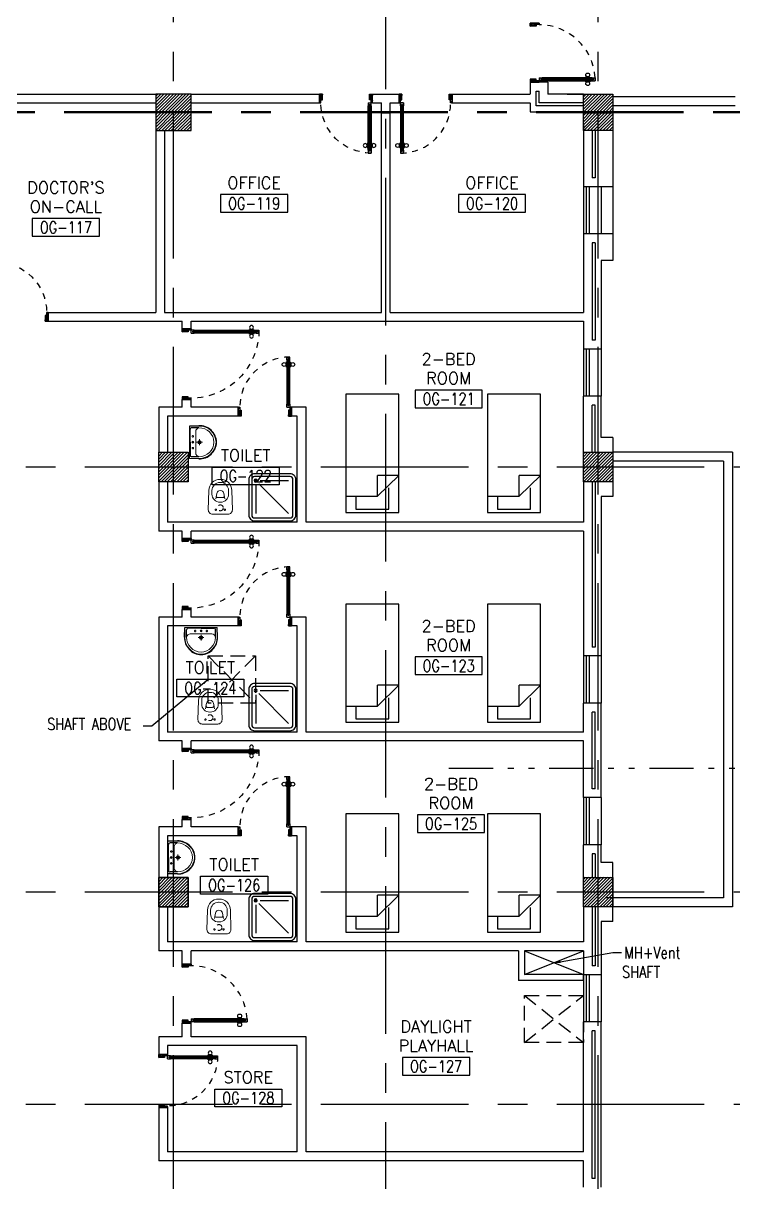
# Model space of a CAD drawing. Extents: x 276011.4 to 276105.3, y 57291.9 to 57371.4.
# Drawn here: x 276085.07 to 276097.12, y 57308.24 to 57327.88 of the extents above; entities that cross this region are included whole.
import ezdxf
from ezdxf.enums import TextEntityAlignment as Align

# ---------------------------------------------------------------- set-up
doc = ezdxf.new("R2010")
doc.units = 0
doc.header["$MEASUREMENT"] = 0
doc.header["$PDMODE"] = 34
for name, pattern in [('2DASHES', [1.7, 0.75, -0.25, 0.1, -0.25, 0.1, -0.25]), ('CENTERX2', [4, 2.5, -0.5, 0.5, -0.5]), ('DASHED', [0.75, 0.5, -0.25]), ('HIDDEN', [0.375, 0.25, -0.125]), ('HIDDEN2', [0.1875, 0.125, -0.0625])]:
    doc.linetypes.add(name, pattern=pattern)
doc.layers.get('0').update_dxf_attribs({"linetype": 'CONTINUOUS'})
doc.layers.get('DEFPOINTS').update_dxf_attribs({"linetype": 'CONTINUOUS'})
for name, color, linetype in [('AX-DIM', 4, 'CONTINUOUS'), ('AXES', 11, 'CENTERX2'), ('COL', 5, 'CONTINUOUS'), ('DOOR', 7, 'CONTINUOUS'), ('FIX', 3, 'CONTINUOUS'), ('FUR', 4, 'CONTINUOUS'), ('HAT', 8, 'CONTINUOUS'), ('IND-ES-L', 6, '2DASHES'), ('INSUL', 4, 'CONTINUOUS'), ('PROJ-L', 4, 'CONTINUOUS'), ('RM-BOX', 4, 'CONTINUOUS'), ('RM-NAME', 2, 'CONTINUOUS'), ('RM-NO', 2, 'CONTINUOUS'), ('ROOF', 7, 'CONTINUOUS'), ('SHAFT', 3, 'CONTINUOUS'), ('TEXT', 6, 'CONTINUOUS'), ('WALL', 2, 'CONTINUOUS'), ('WIN', 3, 'CONTINUOUS')]:
    doc.layers.add(name, color=color, linetype=linetype)
doc.styles.add('ROMANS', font='ROMANS.shx', dxfattribs={"width": 0.6})
doc.dimstyles.new('STANDARD in', dxfattribs={"dimtxt": 0.24, "dimasz": 0.1, "dimexe": 0.07, "dimexo": 0.05, "dimgap": 0.05, "dimtad": 1, "dimdec": 0, "dimlfac": 1000, "dimzin": 0, "dimdsep": 46, "dimtxsty": 'ROMANS', "dimblk": 'ARCHTICK', "dimcen": 0.05, "dimdle": 0.05, "dimclrd": 4, "dimclre": 4, "dimclrt": 2, "dimadec": 0, "dimazin": 0, "dimtfac": 1, "dimtdec": 0, "dimtmove": 2, "dimatfit": 3, "dimfxl": 0, "dimtolj": 1, "dimtzin": 0, "dimarcsym": 0})

# ---------------------------------------------------------------- blocks, each defined once
blk = doc.blocks.new('_ARCHTICK')
at = {"color": 0, "linetype": 'ByBlock', "const_width": 0.15}
blk.add_lwpolyline([(-0.5, -0.5), (0.5, 0.5)], dxfattribs=at)
blk = doc.blocks.new('*D656')
at = {"layer": 'AX-DIM', "color": 4, "lineweight": -2, "ltscale": 0.3}
for p, q in [((276095.115, 57357.833), (276103.985, 57357.833)), ((276103.915, 57357.883), (276103.915, 57298.463)), ((276095.115, 57298.513), (276103.985, 57298.513))]:
    blk.add_line(p, q, dxfattribs=at)
at = {"layer": 'DEFPOINTS', "color": 0, "ltscale": 0.3}
for p in [(276095.065, 57357.833), (276095.065, 57298.513), (276103.915, 57298.513)]:
    blk.add_point(p, dxfattribs=at)
at = {"layer": 'AX-DIM', "color": 4, "lineweight": -2, "ltscale": 0.3, "xscale": 0.1, "yscale": 0.1, "zscale": 0.1}
for p, rotation in [((276103.915, 57357.833), 90), ((276103.915, 57298.513), 270)]:
    blk.add_blockref('_ARCHTICK', p, dxfattribs=dict(at, rotation=rotation))
at = {"layer": 'AX-DIM', "color": 2, "ltscale": 0.3, "insert": (276103.745, 57328.173), "char_height": 0.24, "attachment_point": 5, "rotation": 90, "style": 'ROMANS'}
blk.add_mtext('\\A1;59320', dxfattribs=at)
blk = doc.blocks.new('*X635')
at = {"color": 0}
for p, q in [((245928, 132650), (246428, 133150)), ((245929, 132703), (246375, 133150)), ((245929, 132756), (246322, 133150)), ((245929, 132809), (246269, 133150)), ((245929, 132862), (246216, 133150)), ((245929, 132915), (246163, 133150)), ((245929, 132968), (246110, 133150)), ((245929, 133021), (246057, 133150)), ((245929, 133074), (246004, 133150)), ((245929, 133127), (245951, 133150)), ((245981, 132650), (246429, 133097)), ((246034, 132650), (246429, 133044)), ((246087, 132650), (246429, 132991)), ((246140, 132650), (246429, 132938)), ((246193, 132650), (246429, 132885)), ((246246, 132650), (246429, 132832)), ((246299, 132650), (246429, 132779)), ((246353, 132650), (246429, 132726)), ((246406, 132650), (246429, 132673))]:
    blk.add_line(p, q, dxfattribs=at)
blk = doc.blocks.new('COL50')
at = {"layer": 'COL'}
blk.add_lwpolyline([(-250, 250), (-250, -250), (250, -250), (250, 250)], close=True, dxfattribs=at)
blk = doc.blocks.new('*X634')
at = {"color": 0}
for p, q in [((253129, 132691), (253588, 133150)), ((253129, 132744), (253535, 133150)), ((253129, 132797), (253482, 133150)), ((253129, 132850), (253429, 133150)), ((253129, 132903), (253376, 133150)), ((253129, 132956), (253323, 133150)), ((253129, 133009), (253269, 133150)), ((253129, 133062), (253216, 133150)), ((253129, 133115), (253163, 133150)), ((253141, 132650), (253629, 133138)), ((253194, 132650), (253629, 133085)), ((253247, 132650), (253629, 133031)), ((253300, 132650), (253629, 132978)), ((253353, 132650), (253629, 132925)), ((253406, 132650), (253629, 132872)), ((253459, 132650), (253629, 132819)), ((253512, 132650), (253629, 132766)), ((253565, 132650), (253629, 132713)), ((253618, 132650), (253629, 132660))]:
    blk.add_line(p, q, dxfattribs=at)
blk = doc.blocks.new('*X632')
at = {"color": 0}
for p, q in [((245929, 139863), (246416, 140350)), ((245929, 139916), (246363, 140350)), ((245929, 139969), (246310, 140350)), ((245929, 140022), (246257, 140350)), ((245929, 140075), (246204, 140350)), ((245929, 140128), (246151, 140350)), ((245929, 140181), (246098, 140350)), ((245929, 140234), (246045, 140350)), ((245929, 140287), (245991, 140350)), ((245929, 140340), (245938, 140350)), ((245969, 139850), (246429, 140310)), ((246022, 139850), (246429, 140256)), ((246075, 139850), (246429, 140203)), ((246128, 139850), (246429, 140150)), ((246181, 139850), (246429, 140097)), ((246234, 139850), (246429, 140044)), ((246287, 139850), (246429, 139991)), ((246340, 139850), (246429, 139938)), ((246393, 139850), (246429, 139885))]:
    blk.add_line(p, q, dxfattribs=at)
blk = doc.blocks.new('RM1')
at = {"layer": 'RM-BOX'}
blk.add_lwpolyline([(570, -200), (-570, -200), (-570, -500), (570, -500)], close=True, dxfattribs=at)
at = {"layer": 'RM-NAME', "style": 'ROMANS'}
for tag, p in [('ROOMNAME1', (0, 324)), ('ROOMNAME2', (0, 0))]:
    blk.add_attdef(tag, text='', height=200, dxfattribs=at).set_placement(p, align=Align.MIDDLE)
at = {"layer": 'RM-NO', "style": 'ROMANS', "width": 0.8}
blk.add_attdef('ROOMNO', text='', height=200, dxfattribs=at).set_placement((0, -350), align=Align.MIDDLE)
blk = doc.blocks.new('*X633')
at = {"color": 0}
for p, q in [((253128, 139850), (253628, 140350)), ((253129, 139903), (253575, 140350)), ((253129, 139956), (253522, 140350)), ((253129, 140009), (253469, 140350)), ((253129, 140062), (253416, 140350)), ((253129, 140115), (253363, 140350)), ((253129, 140168), (253310, 140350)), ((253129, 140221), (253257, 140350)), ((253129, 140274), (253204, 140350)), ((253129, 140327), (253151, 140350)), ((253181, 139850), (253629, 140297)), ((253234, 139850), (253629, 140244)), ((253287, 139850), (253629, 140191)), ((253340, 139850), (253629, 140138)), ((253393, 139850), (253629, 140085)), ((253446, 139850), (253629, 140032)), ((253499, 139850), (253629, 139979)), ((253553, 139850), (253629, 139926)), ((253606, 139850), (253629, 139873))]:
    blk.add_line(p, q, dxfattribs=at)
blk = doc.blocks.new('DOOR90')
at = {"layer": 'DOOR', "color": 0, "linetype": 'ByBlock'}
for p, q in [((-150, 0), (-150, -25)), ((-150, 0), (0, 0)), ((0, -50), (0, 0)), ((-1000, -25), (-1000, -75)), ((-1000, -75), (-1000, -25)), ((-950, -25), (-1000, -25)), ((-950, -75), (-1000, -75)), ((-970, -42), (-970, -58)), ((-950, -42), (-970, -42)), ((-950, -58), (-970, -58)), ((-950, -25), (-950, -42)), ((-950, -58), (-950, -75)), ((-918, -25), (-918, -18)), ((-828, -18), (-918, -18)), ((-918, -75), (-918, -82)), ((-828, -82), (-918, -82)), ((-905, -18), (-905, -9)), ((-905, -9), (-840, -9)), ((-905, -18), (-840, -18)), ((-905, -82), (-905, -91)), ((-905, -82), (-840, -82)), ((-905, -91), (-840, -91)), ((-840, -18), (-840, -9)), ((-840, -82), (-840, -91)), ((-828, -25), (-828, -18)), ((-828, -75), (-828, -82)), ((-200, -42), (-200, -25)), ((-200, -25), (-150, -25)), ((-180, -42), (-200, -42)), ((-200, -75), (-200, -58)), ((-200, -58), (-180, -58)), ((-150, -75), (-200, -75)), ((-180, -58), (-180, -42)), ((-150, -75), (-150, -25)), ((-150, -25), (-100, -25)), ((-100, -25), (-100, -50)), ((-100, -50), (0, -50)), ((-150, -900), (-150, -875)), ((-150, -875), (-100, -875)), ((0, -900), (-150, -900)), ((-150, -900), (0, -900)), ((-100, -850), (0, -850)), ((-100, -875), (-100, -850)), ((0, -850), (0, -900))]:
    blk.add_line(p, q, dxfattribs=at)
at = {"layer": 'DOOR', "color": 9, "linetype": 'ByBlock'}
for p, q in [((0, -50), (-114, 0)), ((0, -50), (-40, 0)), ((0, -50), (-100, -37)), ((0, -850), (-114, -900)), ((0, -850), (-100, -863)), ((0, -850), (-40, -900))]:
    blk.add_line(p, q, dxfattribs=at)
at = {"layer": 'DOOR', "linetype": 'ByBlock'}
for p, q in [((-200, -25), (-950, -25)), ((-200, -42), (-950, -42)), ((-200, -58), (-950, -58)), ((-950, -75), (-200, -75))]:
    blk.add_line(p, q, dxfattribs=at)
at = {"layer": 'DOOR', "color": 0, "linetype": 'ByBlock'}
for centre in [(-873, 24), (-873, -124)]:
    blk.add_circle(centre, 32.4, dxfattribs=at)
at = {"layer": 'DOOR', "color": 9, "linetype": 'ByBlock'}
for centre, radius, start, end in [((0, -50), 154, 161.1053, 166.2858), ((0, -50), 134, 158.1598, 169.28), ((0, -50), 94.4, 148.0182, 180), ((0, -50), 74.4, 137.7764, 180), ((0, -50), 114, 154.0838, 167.3774), ((0, -50), 54.4, 113.2074, 180), ((0, -50), 34.4, 90, 180), ((0, -50), 14.4, 90, 180), ((0, -850), 154, 193.7142, 198.8947), ((0, -850), 134, 190.72, 201.8402), ((0, -850), 94.4, 180, 211.9818), ((0, -850), 74.4, 180, 222.2236), ((0, -850), 54.4, 180, 246.7926), ((0, -850), 34.4, 180, 270), ((0, -850), 14.4, 180, 270)]:
    blk.add_arc(centre, radius, start, end, dxfattribs=at)
at = {"layer": 'DOOR', "linetype": 'HIDDEN', "ltscale": 0.5}
blk.add_arc((-150, -25), 850, 180, 270, dxfattribs=at)
blk = doc.blocks.new('DOOR100')
at = {"layer": 'DOOR', "color": 0, "linetype": 'ByBlock'}
for p, q in [((-82, 1205), (-91, 1205)), ((-91, 1205), (-91, 1140)), ((-75, 1218), (-82, 1218)), ((-82, 1128), (-82, 1218)), ((-82, 1205), (-82, 1140)), ((-25, 1300), (-75, 1300)), ((-75, 1300), (-25, 1300)), ((-75, 1250), (-75, 1300)), ((-58, 1250), (-75, 1250)), ((-42, 1270), (-58, 1270)), ((-58, 1250), (-58, 1270)), ((-42, 1250), (-42, 1270)), ((-25, 1250), (-42, 1250)), ((-25, 1250), (-25, 1300)), ((-25, 1218), (-18, 1218)), ((-18, 1128), (-18, 1218)), ((-18, 1205), (-9, 1205)), ((-18, 1205), (-18, 1140)), ((-9, 1205), (-9, 1140)), ((-82, 1140), (-91, 1140)), ((-75, 1128), (-82, 1128)), ((-25, 1128), (-18, 1128)), ((-18, 1140), (-9, 1140)), ((-75, 200), (-58, 200)), ((-75, 150), (-75, 200)), ((-58, 200), (-58, 180)), ((-42, 200), (-25, 200)), ((-42, 180), (-42, 200)), ((-25, 200), (-25, 150)), ((-1200, 0), (-1200, 150)), ((-1200, 150), (-1175, 150)), ((-1200, 150), (-1200, 0)), ((-1150, 0), (-1200, 0)), ((-1175, 150), (-1175, 100)), ((-1175, 100), (-1150, 100)), ((-1150, 100), (-1150, 0)), ((-75, 150), (-25, 150)), ((-58, 180), (-42, 180)), ((-50, 100), (-50, 0)), ((-25, 100), (-50, 100)), ((-50, 0), (0, 0)), ((0, 150), (-25, 150)), ((-25, 150), (-25, 100)), ((0, 150), (0, 0))]:
    blk.add_line(p, q, dxfattribs=at)
at = {"layer": 'DOOR', "linetype": 'ByBlock'}
for p, q in [((-75, 1250), (-75, 200)), ((-58, 200), (-58, 1250)), ((-42, 200), (-42, 1250)), ((-25, 200), (-25, 1250)), ((0, 0), (0, 150))]:
    blk.add_line(p, q, dxfattribs=at)
at = {"layer": 'DOOR', "color": 9, "linetype": 'ByBlock'}
for p, q in [((-1150, 0), (-1200, 114)), ((-1150, 0), (-1200, 40)), ((-1150, 0), (-1163, 100)), ((-50, 0), (0, 114)), ((-50, 0), (-37, 100)), ((-50, 0), (0, 40))]:
    blk.add_line(p, q, dxfattribs=at)
at = {"layer": 'DOOR', "color": 0, "linetype": 'ByBlock'}
for centre in [(-124, 1173), (24, 1173)]:
    blk.add_circle(centre, 32.4, dxfattribs=at)
at = {"layer": 'DOOR', "linetype": 'HIDDEN', "ltscale": 0.5}
blk.add_arc((-25, 150), 1150, 90, 180.0001, dxfattribs=at)
at = {"layer": 'DOOR', "color": 9, "linetype": 'ByBlock'}
for centre, radius, start, end in [((-1150, 0), 154, 103.7142, 108.8947), ((-1150, 0), 134, 100.72, 111.8402), ((-1150, 0), 94.4, 90, 121.9818), ((-1150, 0), 74.4, 90, 132.2236), ((-1150, 0), 54.4, 90, 156.7926), ((-1150, 0), 34.4, 90, 180), ((-1150, 0), 14.4, 90, 180), ((-50, 0), 94.4, 58.0182, 90), ((-50, 0), 74.4, 47.7764, 90), ((-50, 0), 54.4, 23.2074, 90), ((-50, 0), 34.4, 0, 90), ((-50, 0), 14.4, 0, 90), ((-50, 0), 134, 68.1598, 79.28), ((-50, 0), 114, 64.0838, 77.3774), ((-50, 0), 154, 71.1053, 76.2858)]:
    blk.add_arc(centre, radius, start, end, dxfattribs=at)
blk = doc.blocks.new('C5')
at = {"layer": 'HAT', "linetype": 'ByBlock'}
h = blk.add_hatch(dxfattribs=at)
h.set_pattern_fill('ANSI31', color=256, scale=300, style=0)
h.set_pattern_definition([(45, (-223356.182, -51411.005), (-26.516504, 26.516504), [])])
h.paths.add_polyline_path([(300, 300), (0, 300), (0, 0), (300, 0)])
h.paths.add_polyline_path([(600, 300), (300, 300), (300, 0), (600, 0)])
at = {"layer": 'COL'}
blk.add_lwpolyline([(600, 300), (0, 300), (0, 0), (600, 0)], close=True, dxfattribs=at)
blk = doc.blocks.new('DOOR-10')
at = {"layer": 'DOOR', "color": 0, "linetype": 'ByBlock'}
for p, q in [((-83, 1005), (-92, 1005)), ((-92, 1005), (-92, 940)), ((-76, 1018), (-83, 1018)), ((-83, 928), (-83, 1018)), ((-83, 1005), (-83, 940)), ((-26, 1100), (-76, 1100)), ((-76, 1100), (-26, 1100)), ((-76, 1050), (-76, 1100)), ((-59, 1050), (-76, 1050)), ((-43, 1070), (-59, 1070)), ((-59, 1050), (-59, 1070)), ((-43, 1050), (-43, 1070)), ((-26, 1050), (-43, 1050)), ((-26, 1050), (-26, 1100)), ((-26, 1018), (-18, 1018)), ((-18, 928), (-18, 1018)), ((-18, 1005), (-9, 1005)), ((-18, 1005), (-18, 940)), ((-9, 1005), (-9, 940)), ((-83, 940), (-92, 940)), ((-76, 928), (-83, 928)), ((-26, 928), (-18, 928)), ((-18, 940), (-9, 940)), ((-76, 200), (-59, 200)), ((-76, 150), (-76, 200)), ((-59, 200), (-59, 180)), ((-43, 200), (-26, 200)), ((-43, 180), (-43, 200)), ((-26, 200), (-26, 150)), ((-1001, 0), (-1001, 150)), ((-1001, 150), (-976, 150)), ((-1001, 150), (-1001, 0)), ((-951, 0), (-1001, 0)), ((-976, 150), (-976, 100)), ((-976, 100), (-951, 100)), ((-951, 100), (-951, 0)), ((-76, 150), (-26, 150)), ((-59, 180), (-43, 180)), ((-51, 100), (-51, 0)), ((-26, 100), (-51, 100)), ((-51, 0), (-1, 0)), ((-1, 150), (-26, 150)), ((-26, 150), (-26, 100))]:
    blk.add_line(p, q, dxfattribs=at)
at = {"layer": 'DOOR', "linetype": 'ByBlock'}
for p, q in [((-76, 1050), (-76, 200)), ((-59, 200), (-59, 1050)), ((-43, 200), (-43, 1050)), ((-26, 200), (-26, 1050))]:
    blk.add_line(p, q, dxfattribs=at)
at = {"layer": 'DOOR', "color": 9, "linetype": 'ByBlock'}
for p, q in [((-951, 0), (-1001, 114)), ((-951, 0), (-1001, 40)), ((-951, 0), (-964, 100)), ((-51, 0), (-1, 114)), ((-51, 0), (-37, 100)), ((-51, 0), (-1, 40)), ((-1, 0), (-1, 150))]:
    blk.add_line(p, q, dxfattribs=at)
at = {"layer": 'DOOR', "color": 0, "linetype": 'ByBlock'}
for centre in [(-124, 973), (23, 973)]:
    blk.add_circle(centre, 32.4, dxfattribs=at)
at = {"layer": 'DOOR', "linetype": 'HIDDEN', "ltscale": 0.5}
blk.add_arc((-23, 149), 952, 93.1482, 179.9482, dxfattribs=at)
at = {"layer": 'DOOR', "color": 9, "linetype": 'ByBlock'}
for centre, radius, start, end in [((-951, 0), 154, 103.7142, 108.8947), ((-951, 0), 134, 100.72, 111.8402), ((-951, 0), 94.4, 90, 121.9818), ((-951, 0), 74.4, 90, 132.2236), ((-951, 0), 54.4, 90, 156.7926), ((-951, 0), 34.4, 90, 180), ((-951, 0), 14.4, 90, 180), ((-51, 0), 94.4, 58.0182, 90), ((-51, 0), 74.4, 47.7764, 90), ((-51, 0), 54.4, 23.2074, 90), ((-51, 0), 34.4, 0, 90), ((-51, 0), 14.4, 0, 90), ((-51, 0), 134, 68.1598, 79.28), ((-51, 0), 114, 64.0838, 77.3774), ((-51, 0), 154, 71.1053, 76.2858)]:
    blk.add_arc(centre, radius, start, end, dxfattribs=at)
blk = doc.blocks.new('LAV1')
at = {"layer": 'FIX', "linetype": 'ByBlock', "ltscale": 0.3}
for p, q in [((-280, 210), (-275, 50)), ((-245, 210), (-245, 85)), ((245, 210), (245, 85)), ((280, 210), (275, 50)), ((0, 60), (-220, 60)), ((0, 60), (220, 60))]:
    blk.add_line(p, q, dxfattribs=at)
at = {"layer": 'FIX', "linetype": 'Continuous', "lineweight": 20}
for p, q in [((-275, 210), (-275, 50)), ((275, 210), (275, 50)), ((0, 50), (-275, 50)), ((0, 50), (-252, 50)), ((0, 155), (-181, 155)), ((0, 155), (181, 155)), ((0, 50), (252, 50)), ((0, 50), (275, 50))]:
    blk.add_line(p, q, dxfattribs=at)
at = {"layer": 'FIX', "linetype": 'DASHED', "lineweight": 20, "ltscale": 0.05}
for p, q in [((50, 220), (-50, 220)), ((0, 170), (0, 270)), ((0, 170), (0, 270))]:
    blk.add_line(p, q, dxfattribs=at)
at = {"layer": 'FIX', "lineweight": 20}
for p, q in [((16, 107), (-15, 107)), ((0, 92), (0, 123))]:
    blk.add_line(p, q, dxfattribs=at)
for centre, radius in [((0, 220), 29.5), ((0, 220), 22.5), ((0, 107), 15.5)]:
    blk.add_circle(centre, radius, dxfattribs=at)
at = {"layer": 'FIX', "linetype": 'HIDDEN', "lineweight": 20, "ltscale": 0.05}
for centre in [(-100, 107), (100, 107)]:
    blk.add_circle(centre, 12.4, dxfattribs=at)
at = {"layer": 'FIX', "linetype": 'ByBlock', "ltscale": 0.3}
for centre, radius, start, end in [((7, 220), 287, 91.3776, 182.0064), ((-7, 220), 287, 357.9936, 88.6224), ((-220, 85), 24.9, 179.7021, 269.9486), ((220, 85), 24.9, 270.0514, 0.2979)]:
    blk.add_arc(centre, radius, start, end, dxfattribs=at)
at = {"layer": 'FIX', "linetype": 'Continuous', "lineweight": 20}
for centre, radius, start, end in [((8, 217), 283, 91.6988, 181.351), ((8, 212), 253, 91.7328, 180.4884), ((-8, 217), 283, 358.649, 88.3012), ((-8, 212), 253, 359.5116, 88.2672), ((-179, 222), 66.9, 190.2006, 268.0786), ((179, 222), 66.9, 271.9214, 349.7994)]:
    blk.add_arc(centre, radius, start, end, dxfattribs=at)
blk = doc.blocks.new('WC1')
at = {"layer": 'FIX', "lineweight": 20}
for p, q in [((-210, 204), (-538, 194)), ((-727, 5), (-727, -5)), ((-674, 5), (-674, -5)), ((-534, 24), (-540, 0)), ((-540, 0), (-534, -24)), ((-475, 141), (-538, 141)), ((-395, 76), (-490, 60)), ((-339, 5), (-339, -5)), ((-538, -141), (-475, -141)), ((-538, -194), (-210, -204)), ((-490, -60), (-395, -76))]:
    blk.add_line(p, q, dxfattribs=at)
at = {"layer": 'FIX', "linetype": 'Continuous', "lineweight": 20}
blk.add_line((-420, -47), (-420, 45), dxfattribs=at)
at = {"layer": 'FIX', "lineweight": 20}
blk.add_lwpolyline([(-213, -204), (-210, -204, 0.414214), (-137, -131), (-137, 0), (-137, 131, 0.414214), (-210, 204)], format="xyb", dxfattribs=at)
at = {"layer": 'FIX', "linetype": 'HIDDEN2', "lineweight": 20, "ltscale": 0.3}
blk.add_circle((-245, 0), 49.8, dxfattribs=at)
at = {"layer": 'FIX', "linetype": 'HIDDEN', "lineweight": 20, "ltscale": 0.05}
for centre in [(-213, 78), (-213, -77)]:
    blk.add_circle(centre, 11.6, dxfattribs=at)
at = {"layer": 'FIX', "lineweight": 20}
for centre, radius, start, end in [((-538, 5), 189, 90, 180), ((-538, 5), 136, 90, 180), ((-473, -7), 68.2, 128.9242, 152.8468), ((-464, -18), 82, 108.496, 128.9242), ((-475, 5), 136, 360, 90), ((-538, -5), 189, 180, 270), ((-538, -5), 136, 180, 270), ((-473, 7), 68.2, 207.1532, 231.0758), ((-464, 18), 82, 231.0758, 251.504), ((-475, -5), 136, 270, 0)]:
    blk.add_arc(centre, radius, start, end, dxfattribs=at)
at = {"layer": 'FIX', "linetype": 'Continuous', "lineweight": 20}
for centre, start, end in [((-443, 46), 357.6662, 91.6121), ((-442, -46), 268.3879, 2.3338)]:
    blk.add_arc(centre, 22.3, start, end, dxfattribs=at)
blk = doc.blocks.new('SHR1')
at = {"layer": 'FIX'}
for p, q in [((-196, 196), (-700, 700)), ((-143, 218), (-143, 700)), ((-218, 143), (-700, 143))]:
    blk.add_line(p, q, dxfattribs=at)
for points in [[(-825, 125), (-825, 725, -0.414214), (-725, 825), (-125, 825, -0.414214), (-25, 725), (-25, 125, -0.414214), (-125, 25), (-725, 25, -0.414214)], [(-775, 125), (-775, 725, -0.414214), (-725, 775), (-125, 775, -0.414214), (-75, 725), (-75, 125, -0.414214), (-125, 75), (-725, 75, -0.414214)]]:
    blk.add_lwpolyline(points, format="xyb", close=True, dxfattribs=at)
for radius in [25, 15]:
    blk.add_circle((-143, 143), radius, dxfattribs=at)

msp = doc.modelspace()

# ---------------------------------------------------------------- hatches: boundary and pattern name
at = {"layer": 'HAT'}
h = msp.add_hatch(dxfattribs=at)
h.set_pattern_fill('ANSI31', color=256, scale=0.3, style=0)
h.set_pattern_definition([(45, (275761.879317, 57275.29192), (-0.0265165043, 0.0265165043), [])])
h.paths.add_polyline_path([(276094.8155, 57326.6829), (276094.5655, 57326.6829), (276094.5655, 57326.3829), (276094.8155, 57326.3829)])
h.paths.add_polyline_path([(276095.0655, 57326.6829), (276094.8155, 57326.6829), (276094.8155, 57326.3829), (276095.0655, 57326.3829)])
h = msp.add_hatch(dxfattribs=at)
h.set_pattern_fill('ANSI31', color=256, scale=0.3, style=0)
h.set_pattern_definition([(45, (275761.879317, 57274.97192), (-0.0265165043, 0.0265165043), [])])
h.paths.add_polyline_path([(276094.8155, 57326.3629), (276094.5655, 57326.3629), (276094.5655, 57326.0629), (276094.8155, 57326.0629)])
h.paths.add_polyline_path([(276095.0655, 57326.3629), (276094.8155, 57326.3629), (276094.8155, 57326.0629), (276095.0655, 57326.0629)])

# ---------------------------------------------------------------- linework, layer by layer
at = {"layer": 'AXES'}
for p, q in [((276087.6155, 57291.8986), (276087.6155, 57370.7113)), ((276094.8155, 57291.8986), (276094.8155, 57370.7113)), ((276091.2155, 57298.7629), (276091.2155, 57357.5329)), ((276104.2655, 57326.3829), (276041.9755, 57326.3829)), ((276104.2655, 57326.3629), (276041.9755, 57326.3629)), ((276104.6155, 57320.3629), (276036.5755, 57320.3629)), ((276104.6155, 57320.3629), (276052.5255, 57320.3629)), ((276104.6155, 57313.1629), (276052.5255, 57313.1629)), ((276104.6155, 57309.5629), (276077.0655, 57309.5629))]:
    msp.add_line(p, q, dxfattribs=at)
at = {"layer": 'COL'}
for points in [[(276094.5655, 57326.6829), (276095.0655, 57326.6829), (276095.0655, 57326.3829), (276094.5655, 57326.3829)], [(276094.5655, 57326.3629), (276095.0655, 57326.3629), (276095.0655, 57326.0629), (276094.5655, 57326.0629)]]:
    msp.add_lwpolyline(points, close=True, dxfattribs=at)
at = {"layer": 'FUR'}
for p, q in [((276091.4386, 57321.5961), (276090.5386, 57321.5961)), ((276090.5386, 57321.5961), (276090.5386, 57319.5961)), ((276091.4386, 57319.5961), (276091.4386, 57321.5961)), ((276093.8386, 57321.5961), (276092.9386, 57321.5961)), ((276092.9386, 57321.5961), (276092.9386, 57319.5961)), ((276093.8386, 57319.5961), (276093.8386, 57321.5961)), ((276091.0775, 57319.8678), (276091.0775, 57320.2212)), ((276091.4386, 57320.2212), (276091.0775, 57320.2212)), ((276091.0775, 57319.8678), (276091.4386, 57320.2212)), ((276093.4775, 57319.8678), (276093.4775, 57320.2212)), ((276093.8386, 57320.2212), (276093.4775, 57320.2212)), ((276093.4775, 57319.8678), (276093.8386, 57320.2212)), ((276091.2665, 57319.6516), (276091.2665, 57320.0113)), ((276093.6665, 57319.6516), (276093.6665, 57320.0113)), ((276090.5386, 57319.8678), (276091.0775, 57319.8678)), ((276090.7085, 57319.8678), (276090.7085, 57319.6516)), ((276092.9386, 57319.8678), (276093.4775, 57319.8678)), ((276093.1085, 57319.8678), (276093.1085, 57319.6516)), ((276090.5386, 57319.5961), (276091.4386, 57319.5961)), ((276090.7085, 57319.6516), (276091.2665, 57319.6516)), ((276092.9386, 57319.5961), (276093.8386, 57319.5961)), ((276093.1085, 57319.6516), (276093.6665, 57319.6516)), ((276091.4386, 57318.0411), (276090.5386, 57318.0411)), ((276090.5386, 57318.0411), (276090.5386, 57316.0411)), ((276091.4386, 57316.0411), (276091.4386, 57318.0411)), ((276093.8386, 57318.0411), (276092.9386, 57318.0411)), ((276092.9386, 57318.0411), (276092.9386, 57316.0411)), ((276093.8386, 57316.0411), (276093.8386, 57318.0411)), ((276091.0775, 57316.3128), (276091.0775, 57316.6662)), ((276091.4386, 57316.6662), (276091.0775, 57316.6662)), ((276091.0775, 57316.3128), (276091.4386, 57316.6662)), ((276093.4775, 57316.3128), (276093.4775, 57316.6662)), ((276093.8386, 57316.6662), (276093.4775, 57316.6662)), ((276093.4775, 57316.3128), (276093.8386, 57316.6662)), ((276091.2665, 57316.0966), (276091.2665, 57316.4563)), ((276093.6665, 57316.0966), (276093.6665, 57316.4563)), ((276090.5386, 57316.3128), (276091.0775, 57316.3128)), ((276090.7085, 57316.3128), (276090.7085, 57316.0966)), ((276092.9386, 57316.3128), (276093.4775, 57316.3128)), ((276093.1085, 57316.3128), (276093.1085, 57316.0966)), ((276090.7085, 57316.0966), (276091.2665, 57316.0966)), ((276093.1085, 57316.0966), (276093.6665, 57316.0966)), ((276090.5386, 57316.0411), (276091.4386, 57316.0411)), ((276092.9386, 57316.0411), (276093.8386, 57316.0411)), ((276091.4386, 57314.4861), (276090.5386, 57314.4861)), ((276090.5386, 57314.4861), (276090.5386, 57312.4861)), ((276091.4386, 57312.4861), (276091.4386, 57314.4861)), ((276093.8386, 57314.4861), (276092.9386, 57314.4861)), ((276092.9386, 57314.4861), (276092.9386, 57312.4861)), ((276093.8386, 57312.4861), (276093.8386, 57314.4861)), ((276091.0775, 57312.7578), (276091.0775, 57313.1112)), ((276091.4386, 57313.1112), (276091.0775, 57313.1112)), ((276091.0775, 57312.7578), (276091.4386, 57313.1112)), ((276093.4775, 57312.7578), (276093.4775, 57313.1112)), ((276093.8386, 57313.1112), (276093.4775, 57313.1112)), ((276093.4775, 57312.7578), (276093.8386, 57313.1112)), ((276090.5386, 57312.7578), (276091.0775, 57312.7578)), ((276090.7085, 57312.7578), (276090.7085, 57312.5416)), ((276091.2665, 57312.5416), (276091.2665, 57312.9013)), ((276092.9386, 57312.7578), (276093.4775, 57312.7578)), ((276093.1085, 57312.7578), (276093.1085, 57312.5416)), ((276093.6665, 57312.5416), (276093.6665, 57312.9013)), ((276090.7085, 57312.5416), (276091.2665, 57312.5416)), ((276093.1085, 57312.5416), (276093.6665, 57312.5416)), ((276090.5386, 57312.4861), (276091.4386, 57312.4861)), ((276092.9386, 57312.4861), (276093.8386, 57312.4861))]:
    msp.add_line(p, q, dxfattribs=at)
at = {"layer": 'IND-ES-L'}
msp.add_line((276092.2842, 57315.264), (276098.3886, 57315.264), dxfattribs=at)
at = {"layer": 'INSUL'}
for p, q in [((276093.7655, 57326.7329), (276093.8155, 57326.7329)), ((276093.7655, 57326.4829), (276093.7655, 57326.7329)), ((276093.8155, 57326.5329), (276093.8155, 57326.7329)), ((276094.5655, 57326.4829), (276093.7655, 57326.4829)), ((276094.5655, 57326.5329), (276093.8155, 57326.5329)), ((276094.7155, 57326.0629), (276094.7155, 57325.2629)), ((276094.7655, 57326.0629), (276094.7655, 57325.2629)), ((276094.7655, 57325.2629), (276094.7155, 57325.2629)), ((276094.7655, 57324.1629), (276094.7155, 57324.1629)), ((276094.7155, 57324.1629), (276094.7155, 57322.5129)), ((276094.7655, 57324.1629), (276094.7655, 57322.5129)), ((276094.7655, 57322.5129), (276094.7155, 57322.5129)), ((276094.7655, 57321.4129), (276094.7155, 57321.4129)), ((276094.7155, 57320.6129), (276094.7155, 57321.4129)), ((276094.7655, 57320.6129), (276094.7655, 57321.4129)), ((276094.7155, 57320.1129), (276094.7155, 57317.3129)), ((276094.7655, 57320.1129), (276094.7655, 57317.3129)), ((276094.7655, 57317.3129), (276094.7155, 57317.3129)), ((276094.7155, 57314.9129), (276094.7155, 57316.2129)), ((276094.7655, 57316.2129), (276094.7155, 57316.2129)), ((276094.7655, 57314.9129), (276094.7655, 57316.2129)), ((276094.7655, 57314.9129), (276094.7155, 57314.9129)), ((276094.7155, 57313.8129), (276094.7155, 57313.4129)), ((276094.7655, 57313.8129), (276094.7155, 57313.8129)), ((276094.7655, 57313.8129), (276094.7655, 57313.4129)), ((276094.7155, 57312.9129), (276094.7155, 57311.9129)), ((276094.7655, 57312.9129), (276094.7655, 57311.9129)), ((276094.7655, 57311.9129), (276094.7155, 57311.9129)), ((276094.7155, 57308.3129), (276094.7155, 57310.8129)), ((276094.7655, 57310.8129), (276094.7155, 57310.8129)), ((276094.7655, 57308.3129), (276094.7655, 57310.8129)), ((276094.7655, 57308.3129), (276094.7155, 57308.3129))]:
    msp.add_line(p, q, dxfattribs=at)
at = {"layer": 'PROJ-L', "linetype": 'Continuous'}
for p, q in [((276097.0912, 57320.6129), (276095.0655, 57320.6129)), ((276097.0912, 57320.6129), (276097.0912, 57312.9129)), ((276096.9412, 57320.4629), (276095.0655, 57320.4629)), ((276096.9412, 57320.4629), (276096.9412, 57313.0629)), ((276096.9412, 57313.0629), (276094.9412, 57313.0629)), ((276097.0912, 57312.9129), (276094.9412, 57312.9129))]:
    msp.add_line(p, q, dxfattribs=at)
at = {"layer": 'ROOF'}
for p, q in [((276097.1405, 57326.6329), (276095.0655, 57326.6329)), ((276097.1405, 57326.4829), (276095.0655, 57326.4829))]:
    msp.add_line(p, q, dxfattribs=at)
at = {"layer": 'SHAFT', "linetype": 'HIDDEN'}
for p, q in [((276088.2055, 57317.1629), (276089.0055, 57316.3629)), ((276089.0055, 57317.1629), (276088.2055, 57316.3629))]:
    msp.add_line(p, q, dxfattribs=at)
at = {"layer": 'SHAFT', "color": 251, "linetype": 'HIDDEN'}
for p, q in [((276093.5655, 57311.4129), (276094.5655, 57310.6129)), ((276093.5655, 57310.6129), (276094.5655, 57311.4129))]:
    msp.add_line(p, q, dxfattribs=at)
at = {"layer": 'SHAFT', "linetype": 'HIDDEN'}
msp.add_lwpolyline([(276088.2055, 57317.1629), (276089.0055, 57317.1629), (276089.0055, 57316.3629), (276088.2055, 57316.3629)], close=True, dxfattribs=at)
at = {"layer": 'SHAFT', "color": 251, "linetype": 'HIDDEN'}
msp.add_lwpolyline([(276093.5655, 57311.4129), (276094.5655, 57311.4129), (276094.5655, 57310.6129), (276093.5655, 57310.6129)], close=True, dxfattribs=at)
at = {"layer": 'TEXT', "color": 251, "linetype": 'ByBlock'}
for p, q in [((276093.5655, 57312.1679), (276094.5655, 57311.7679)), ((276093.5655, 57311.7679), (276094.5655, 57312.1679))]:
    msp.add_line(p, q, dxfattribs=at)
at = {"layer": 'WALL'}
for p, q in [((276093.6655, 57326.8829), (276093.6655, 57326.6859)), ((276093.9655, 57326.8829), (276093.6655, 57326.8829)), ((276093.9655, 57326.8829), (276093.9655, 57326.6829)), ((276080.5655, 57326.6829), (276087.3155, 57326.6829)), ((276087.9155, 57326.6829), (276090.0905, 57326.6829)), ((276090.0905, 57326.5329), (276090.0905, 57326.6829)), ((276090.9905, 57326.6829), (276091.4405, 57326.6829)), ((276090.9905, 57326.5329), (276090.9905, 57326.6829)), ((276091.4405, 57326.5329), (276091.4405, 57326.6829)), ((276092.3405, 57326.5329), (276092.3405, 57326.6829)), ((276092.3405, 57326.6829), (276093.6625, 57326.6829)), ((276094.5655, 57326.6829), (276093.9655, 57326.6829)), ((276094.2905, 57326.6829), (276094.5655, 57326.6829)), ((276084.0905, 57326.5329), (276087.3155, 57326.5329)), ((276087.9155, 57326.5329), (276090.0905, 57326.5329)), ((276090.9905, 57326.5329), (276091.1405, 57326.5329)), ((276091.1405, 57326.3829), (276091.1405, 57326.5329)), ((276091.2905, 57326.3829), (276091.2905, 57326.5329)), ((276091.2905, 57326.5329), (276091.4405, 57326.5329)), ((276092.3405, 57326.5329), (276093.6625, 57326.5329)), ((276093.6655, 57326.5299), (276093.6655, 57326.3829)), ((276091.1405, 57326.3829), (276091.2905, 57326.3829)), ((276091.1405, 57326.3629), (276091.2905, 57326.3629)), ((276091.1405, 57322.9829), (276091.1405, 57326.3629)), ((276091.2905, 57322.9829), (276091.2905, 57326.3629)), ((276093.6655, 57326.3829), (276094.5655, 57326.3829)), ((276094.5655, 57326.1629), (276094.5655, 57325.1129)), ((276087.3155, 57326.0629), (276087.3155, 57322.9829)), ((276087.4655, 57326.0629), (276087.4655, 57322.9829)), ((276095.0655, 57326.0629), (276095.0655, 57325.1129)), ((276095.0655, 57325.1129), (276094.5655, 57325.1129)), ((276095.0655, 57324.3129), (276094.5655, 57324.3129)), ((276094.5655, 57324.3129), (276094.5655, 57322.9829)), ((276095.0655, 57324.3129), (276095.0655, 57323.8629)), ((276094.8655, 57323.8629), (276094.8655, 57322.3629)), ((276095.0655, 57323.8629), (276094.8655, 57323.8629)), ((276085.4905, 57322.9829), (276085.4905, 57322.8329)), ((276085.4905, 57322.9829), (276087.3155, 57322.9829)), ((276087.4655, 57322.9829), (276091.1405, 57322.9829)), ((276091.2905, 57322.9829), (276094.5655, 57322.9829)), ((276085.4905, 57322.8329), (276087.7655, 57322.8329)), ((276087.9155, 57322.8329), (276094.5655, 57322.8329)), ((276094.5655, 57322.8329), (276094.5655, 57322.3629)), ((276094.8655, 57322.3629), (276094.5655, 57322.3629)), ((276094.8655, 57321.5629), (276094.5655, 57321.5629)), ((276094.5655, 57320.6129), (276094.5655, 57321.5629)), ((276094.8655, 57320.8629), (276094.8655, 57321.5629)), ((276087.3655, 57321.3779), (276087.3655, 57320.6129)), ((276087.7655, 57321.3779), (276087.3655, 57321.3779)), ((276088.7155, 57321.3779), (276087.9155, 57321.3779)), ((276089.8655, 57321.3779), (276089.6155, 57321.3779)), ((276087.5155, 57321.2279), (276087.5155, 57320.6129)), ((276088.7155, 57321.2279), (276087.5155, 57321.2279)), ((276089.7155, 57321.2279), (276089.6155, 57321.2279)), ((276095.0655, 57320.8629), (276094.8655, 57320.8629)), ((276095.0655, 57320.8629), (276095.0655, 57319.8629)), ((276087.3655, 57320.1129), (276087.3655, 57319.2779)), ((276087.5155, 57320.1129), (276087.5155, 57319.4279)), ((276094.5655, 57320.1129), (276094.5655, 57319.4279)), ((276094.8655, 57319.8629), (276094.8655, 57317.1629)), ((276095.0655, 57319.8629), (276094.8655, 57319.8629)), ((276089.7155, 57319.4279), (276087.5155, 57319.4279)), ((276094.5655, 57319.4279), (276089.8655, 57319.4279)), ((276087.7655, 57319.2779), (276087.3655, 57319.2779)), ((276094.5655, 57319.2779), (276087.9155, 57319.2779)), ((276094.5655, 57319.2779), (276094.5655, 57317.1629)), ((276087.7655, 57317.8229), (276087.3655, 57317.8229)), ((276087.3655, 57317.8229), (276087.3655, 57315.7229)), ((276088.7155, 57317.8229), (276087.9155, 57317.8229)), ((276089.8655, 57317.8229), (276089.6155, 57317.8229)), ((276087.5155, 57317.6729), (276087.5155, 57315.8729)), ((276088.7155, 57317.6729), (276087.5155, 57317.6729)), ((276089.7155, 57317.6729), (276089.6155, 57317.6729)), ((276094.8655, 57317.1629), (276094.5655, 57317.1629)), ((276094.8655, 57316.3629), (276094.5655, 57316.3629)), ((276094.5655, 57315.8729), (276094.5655, 57316.3629)), ((276094.8655, 57314.7629), (276094.8655, 57316.3629)), ((276089.7155, 57315.8729), (276087.5155, 57315.8729)), ((276094.5655, 57315.8729), (276089.8655, 57315.8729)), ((276087.7655, 57315.7229), (276087.3655, 57315.7229)), ((276094.5655, 57315.7229), (276087.9155, 57315.7229)), ((276094.5655, 57314.7629), (276094.5655, 57315.7229)), ((276094.8655, 57314.7629), (276094.5655, 57314.7629)), ((276087.7655, 57314.2679), (276087.3655, 57314.2679)), ((276087.3655, 57314.2679), (276087.3655, 57312.1679)), ((276087.5155, 57314.1179), (276087.5155, 57313.4129)), ((276088.7155, 57314.1179), (276087.5155, 57314.1179)), ((276088.7155, 57314.2679), (276087.9155, 57314.2679)), ((276089.8655, 57314.2679), (276089.6155, 57314.2679)), ((276089.7155, 57314.1179), (276089.6155, 57314.1179)), ((276094.8655, 57313.9629), (276094.5655, 57313.9629)), ((276094.5655, 57313.4129), (276094.5655, 57313.9629)), ((276094.8655, 57313.6629), (276094.8655, 57313.9629)), ((276095.0655, 57313.6629), (276094.8655, 57313.6629)), ((276095.0655, 57312.6629), (276095.0655, 57313.6629)), ((276087.5155, 57312.9129), (276087.5155, 57312.3179)), ((276094.5655, 57312.9129), (276094.5655, 57312.3179)), ((276094.8655, 57312.6629), (276094.8655, 57311.7629)), ((276095.0655, 57312.6629), (276094.8655, 57312.6629)), ((276089.7155, 57312.3179), (276087.5155, 57312.3179)), ((276094.5655, 57312.3179), (276089.8655, 57312.3179)), ((276087.7655, 57312.1679), (276087.3655, 57312.1679)), ((276093.4655, 57312.1679), (276087.9155, 57312.1679)), ((276093.4655, 57312.1679), (276093.4655, 57311.6679)), ((276094.5655, 57312.1679), (276093.5655, 57312.1679)), ((276093.5655, 57312.1679), (276093.5655, 57311.7679)), ((276094.5655, 57312.1679), (276093.5655, 57312.1679)), ((276094.5655, 57312.1679), (276094.5655, 57311.7679)), ((276094.5655, 57311.7679), (276093.5655, 57311.7679)), ((276094.8655, 57311.7629), (276094.5655, 57311.7629)), ((276094.5655, 57311.6679), (276094.5655, 57311.7629)), ((276094.5655, 57311.6679), (276093.4655, 57311.6679)), ((276094.8655, 57310.9629), (276094.5655, 57310.9629)), ((276094.5655, 57308.7629), (276094.5655, 57310.9629)), ((276094.8655, 57308.1629), (276094.8655, 57310.9629)), ((276087.3655, 57310.7129), (276087.3655, 57310.4129)), ((276087.7655, 57310.7129), (276087.3655, 57310.7129)), ((276089.7155, 57310.5629), (276087.5155, 57310.5629)), ((276087.5155, 57310.5629), (276087.5155, 57310.4129)), ((276089.8655, 57310.7129), (276087.9155, 57310.7129)), ((276087.5155, 57310.4129), (276087.3655, 57310.4129)), ((276087.5155, 57309.5129), (276087.3655, 57309.5129)), ((276087.3655, 57309.5129), (276087.3655, 57308.6129)), ((276087.5155, 57309.5129), (276087.5155, 57308.7629)), ((276094.5655, 57308.6129), (276087.3655, 57308.6129)), ((276089.7155, 57308.7629), (276087.5155, 57308.7629)), ((276094.5655, 57308.7629), (276089.8655, 57308.7629)), ((276094.5655, 57308.1629), (276094.5655, 57308.6129))]:
    msp.add_line(p, q, dxfattribs=at)
at = {"layer": 'WALL', "linetype": 'ByBlock'}
for p, q in [((276087.7655, 57322.7054), (276087.7655, 57322.8329)), ((276087.9155, 57322.7054), (276087.9155, 57322.8329)), ((276087.9155, 57322.7054), (276087.7655, 57322.7054)), ((276087.7655, 57321.3779), (276087.7655, 57321.5054)), ((276087.9155, 57321.5054), (276087.7655, 57321.5054)), ((276087.9155, 57321.3779), (276087.9155, 57321.5054)), ((276088.7155, 57321.2279), (276088.7155, 57321.3779)), ((276089.6155, 57321.2279), (276089.6155, 57321.3779)), ((276089.8655, 57319.4279), (276089.8655, 57321.3779)), ((276089.7155, 57319.4279), (276089.7155, 57321.2279)), ((276087.7655, 57319.1504), (276087.7655, 57319.2779)), ((276087.9155, 57319.1504), (276087.9155, 57319.2779)), ((276087.9155, 57319.1504), (276087.7655, 57319.1504)), ((276087.7655, 57317.8229), (276087.7655, 57317.9504)), ((276087.9155, 57317.9504), (276087.7655, 57317.9504)), ((276087.9155, 57317.8229), (276087.9155, 57317.9504)), ((276088.7155, 57317.6729), (276088.7155, 57317.8229)), ((276089.6155, 57317.6729), (276089.6155, 57317.8229)), ((276089.8655, 57315.8729), (276089.8655, 57317.8229)), ((276089.7155, 57315.8729), (276089.7155, 57317.6729)), ((276087.7655, 57315.5954), (276087.7655, 57315.7229)), ((276087.9155, 57315.5954), (276087.9155, 57315.7229)), ((276087.9155, 57315.5954), (276087.7655, 57315.5954)), ((276087.7655, 57314.2679), (276087.7655, 57314.3954)), ((276087.9155, 57314.3954), (276087.7655, 57314.3954)), ((276087.9155, 57314.2679), (276087.9155, 57314.3954)), ((276088.7155, 57314.1179), (276088.7155, 57314.2679)), ((276089.6155, 57314.1179), (276089.6155, 57314.2679)), ((276089.7155, 57312.3179), (276089.7155, 57314.1179)), ((276089.8655, 57312.3179), (276089.8655, 57314.2679)), ((276087.7655, 57311.9404), (276087.7655, 57312.1679)), ((276087.9155, 57311.9404), (276087.9155, 57312.1679)), ((276087.9155, 57311.9404), (276087.7655, 57311.9404)), ((276087.7655, 57310.7129), (276087.7655, 57310.9404)), ((276087.9155, 57310.9404), (276087.7655, 57310.9404)), ((276087.9155, 57310.7129), (276087.9155, 57310.9404)), ((276089.7155, 57308.7629), (276089.7155, 57310.5629)), ((276089.8655, 57308.7629), (276089.8655, 57310.7129))]:
    msp.add_line(p, q, dxfattribs=at)
at = {"layer": 'WALL', "linetype": 'ByBlock', "ltscale": 0.3}
for points in [[(276087.3655, 57320.6129), (276087.8655, 57320.6129), (276087.8655, 57320.1129), (276087.3655, 57320.1129)], [(276094.5655, 57320.6129), (276095.0655, 57320.6129), (276095.0655, 57320.1129), (276094.5655, 57320.1129)], [(276087.8655, 57313.4129), (276087.3655, 57313.4129), (276087.3655, 57312.9129), (276087.8655, 57312.9129)], [(276094.5655, 57313.4129), (276095.0655, 57313.4129), (276095.0655, 57312.9129), (276094.5655, 57312.9129)]]:
    msp.add_lwpolyline(points, close=True, dxfattribs=at)
at = {"layer": 'WALL'}
for centre, start, end in [((276093.6625, 57326.6859), 270, 0), ((276093.6625, 57326.5299), 0, 90)]:
    msp.add_arc(centre, 0.003, start, end, dxfattribs=at)
at = {"layer": 'WIN'}
for p, q in [((276094.5655, 57325.1129), (276094.5655, 57324.3129)), ((276094.6155, 57325.1129), (276094.6155, 57324.3129)), ((276094.6655, 57325.1129), (276094.6655, 57324.3129)), ((276094.8655, 57325.1129), (276094.8655, 57324.3129)), ((276095.0655, 57325.1129), (276095.0655, 57324.3129)), ((276094.5655, 57322.3629), (276094.5655, 57321.5629)), ((276094.6155, 57322.3629), (276094.6155, 57321.5629)), ((276094.6655, 57322.3629), (276094.6655, 57321.5629)), ((276094.8655, 57322.3629), (276094.8655, 57321.5629)), ((276094.5655, 57317.1629), (276094.5655, 57316.3629)), ((276094.6155, 57317.1629), (276094.6155, 57316.3629)), ((276094.6655, 57317.1629), (276094.6655, 57316.3629)), ((276094.8655, 57317.1629), (276094.8655, 57316.3629)), ((276094.5655, 57314.7629), (276094.5655, 57313.9629)), ((276094.6155, 57314.7629), (276094.6155, 57313.9629)), ((276094.6655, 57314.7629), (276094.6655, 57313.9629)), ((276094.8655, 57314.7629), (276094.8655, 57313.9629)), ((276094.5655, 57311.7629), (276094.5655, 57310.9629)), ((276094.6155, 57311.7629), (276094.6155, 57310.9629)), ((276094.6655, 57311.7629), (276094.6655, 57310.9629)), ((276094.8655, 57311.7629), (276094.8655, 57310.9629))]:
    msp.add_line(p, q, dxfattribs=at)

# ---------------------------------------------------------------- block references
at = {"layer": 'COL', "linetype": 'ByBlock', "xscale": 0.0009999999892897904, "yscale": 0.000999999996565748, "zscale": 0.001}
for p in [(276087.3155, 57326.3829), (276087.3155, 57326.0629)]:
    msp.add_blockref('C5', p, dxfattribs=at)
at = {"layer": 'COL', "xscale": -0.0009999999892897904, "yscale": 0.000999999996565748, "zscale": 0.001}
for p in [(276087.6155, 57320.3629), (276094.8155, 57320.3629), (276087.6155, 57313.1629), (276094.8155, 57313.1629)]:
    msp.add_blockref('COL50', p, dxfattribs=at)
at = {"layer": 'DOOR', "color": 0, "linetype": 'ByBlock', "ltscale": 0.3, "xscale": 0.000999999996565748, "yscale": 0.000999999996565748, "zscale": 0.001, "rotation": 270}
for p in [(276093.6655, 57326.8822), (276087.7655, 57310.9397)]:
    msp.add_blockref('DOOR-10', p, dxfattribs=at)
at = {"layer": 'DOOR', "color": 0, "linetype": 'ByBlock', "yscale": 0.000999999996565748, "zscale": 0.001}
for name, p, xscale, rotation in [('DOOR90', (276090.9905, 57326.6829), -0.000999999996565748, 270), ('DOOR90', (276091.4405, 57326.6829), 0.000999999996565748, 90), ('DOOR90', (276084.5905, 57322.8329), -0.000999999996565748, 90), ('DOOR100', (276087.7655, 57322.7054), -0.000999999996565748, 270), ('DOOR90', (276089.6155, 57321.2279), 0.000999999996565748, 270), ('DOOR100', (276087.7655, 57319.1504), -0.000999999996565748, 270), ('DOOR90', (276089.6155, 57317.6729), 0.000999999996565748, 270), ('DOOR100', (276087.7655, 57315.5954), -0.000999999996565748, 270), ('DOOR90', (276089.6155, 57314.1179), 0.0009999999990202705, 270.0126265119299)]:
    msp.add_blockref(name, p, dxfattribs=dict(at, xscale=xscale, rotation=rotation))
at = {"layer": 'DOOR', "color": 0, "linetype": 'ByBlock', "xscale": -0.0009999999892897904, "yscale": 0.000999999996565748, "zscale": 0.001}
msp.add_blockref('DOOR90', (276087.3655, 57310.4129), dxfattribs=at)
at = {"layer": 'FIX', "linetype": 'ByBlock', "ltscale": 0.3, "yscale": 0.000999999996565748, "zscale": 0.001}
for p, xscale, rotation in [((276087.8385, 57320.7839), 0.000999999996565748, 270), ((276088.0835, 57317.6935), 0.0009999999892897904, 180), ((276087.4726, 57313.7499), 0.000999999996565748, 270)]:
    msp.add_blockref('LAV1', p, dxfattribs=dict(at, xscale=xscale, rotation=rotation))
at = {"layer": 'FIX', "yscale": 0.000999999996565748, "zscale": 0.001, "rotation": 270}
for name, p, xscale in [('SHR1', (276088.8675, 57320.2759), -0.000999999996565748), ('WC1', (276088.4105, 57319.4279), 0.000999999996565748), ('SHR1', (276088.8675, 57316.7209), -0.000999999996565748), ('WC1', (276088.2355, 57315.8729), 0.000999999996565748), ('SHR1', (276088.8675, 57313.1659), -0.000999999996565748), ('WC1', (276088.3875, 57312.3179), 0.000999999996565748)]:
    msp.add_blockref(name, p, dxfattribs=dict(at, xscale=xscale))
at = {"layer": 'HAT', "xscale": 0.0009999999892897904, "yscale": 0.000999999996565748, "zscale": 0.001}
for name in ['*X632', '*X633', '*X635', '*X634']:
    msp.add_blockref(name, (275841.4369, 57180.2632), dxfattribs=at)
at = {"layer": 'RM-NAME', "xscale": 0.0009999999892897904, "yscale": 0.000999999996565748, "zscale": 0.001}
for p, values in [((276085.793, 57324.7744), {'ROOMNO': 'OG-117', 'ROOMNAME2': 'ON-CALL', 'ROOMNAME1': "DOCTOR'S"}), ((276088.9844, 57325.1787), {'ROOMNO': 'OG-119', 'ROOMNAME2': 'OFFICE'}), ((276093.0165, 57325.1787), {'ROOMNO': 'OG-120', 'ROOMNAME2': 'OFFICE'}), ((276092.281, 57321.8688), {'ROOMNO': 'OG-121', 'ROOMNAME2': 'ROOM', 'ROOMNAME1': '2-BED'}), ((276092.281, 57317.3464), {'ROOMNO': 'OG-123', 'ROOMNAME2': 'ROOM', 'ROOMNAME1': '2-BED'}), ((276092.3217, 57314.6709), {'ROOMNO': 'OG-125', 'ROOMNAME2': 'ROOM', 'ROOMNAME1': '2-BED'}), ((276092.0683, 57310.5611), {'ROOMNO': 'OG-127', 'ROOMNAME2': 'PLAYHALL', 'ROOMNAME1': 'DAYLIGHT'})]:
    msp.add_blockref('RM1', p, dxfattribs=at).add_auto_attribs(values)
at = {"layer": 'RM-NAME'}
ref = msp.add_blockref('RM1', (276088.8409, 57320.5629), dxfattribs=dict(at, xscale=-0.0009999999892897904, yscale=0.000999999996565748, zscale=0.001))
ref.add_attrib('ROOMNO', 'OG-122', dxfattribs={"layer": 'RM-NO', "height": 0.2, "style": 'ROMANS', "width": 0.8}).set_placement((276088.8409, 57320.2129), align=Align.MIDDLE)
ref.add_attrib('ROOMNAME2', 'TOILET', dxfattribs={"height": 0.2, "style": 'ROMANS'}).set_placement((276088.8409, 57320.5629), align=Align.MIDDLE)
ref = msp.add_blockref('RM1', (276088.2411, 57316.9685), dxfattribs=dict(at, xscale=-0.0009999999892897904, yscale=0.000999999996565748, zscale=0.001))
ref.add_attrib('ROOMNO', 'OG-124', dxfattribs={"layer": 'RM-NO', "height": 0.2, "style": 'ROMANS', "width": 0.8}).set_placement((276088.2411, 57316.6185), align=Align.MIDDLE)
ref.add_attrib('ROOMNAME2', 'TOILET', dxfattribs={"height": 0.2, "style": 'ROMANS'}).set_placement((276088.2411, 57316.9685), align=Align.MIDDLE)
ref = msp.add_blockref('RM1', (276088.6457, 57313.6303), dxfattribs=dict(at, xscale=-0.0009999999892897904, yscale=0.000999999996565748, zscale=0.001))
ref.add_attrib('ROOMNO', 'OG-126', dxfattribs={"layer": 'RM-NO', "height": 0.2, "style": 'ROMANS', "width": 0.8}).set_placement((276088.6457, 57313.2803), align=Align.MIDDLE)
ref.add_attrib('ROOMNAME2', 'TOILET', dxfattribs={"height": 0.2, "style": 'ROMANS'}).set_placement((276088.6457, 57313.6303), align=Align.MIDDLE)
ref = msp.add_blockref('RM1', (276088.8852, 57310.0262), dxfattribs=dict(at, xscale=-0.0009999999892897904, yscale=0.000999999996565748, zscale=0.001))
ref.add_attrib('ROOMNO', 'OG-128', dxfattribs={"layer": 'RM-NO', "height": 0.2, "style": 'ROMANS', "width": 0.8}).set_placement((276088.8852, 57309.6762), align=Align.MIDDLE)
ref.add_attrib('ROOMNAME2', 'STORE', dxfattribs={"height": 0.2, "style": 'ROMANS'}).set_placement((276088.8852, 57310.0262), align=Align.MIDDLE)

# ---------------------------------------------------------------- texts
at = {"layer": 'RM-NAME', "style": 'ROMANS', "width": 0.8}
for s, p in [('MH+Vent', (276095.7335, 57312.1374)), ('SHAFT', (276095.5434, 57311.8097))]:
    msp.add_text(s, height=0.2, dxfattribs=at).set_placement(p, align=Align.MIDDLE)
at = {"layer": 'SHAFT', "color": 4, "style": 'ROMANS', "width": 0.8}
msp.add_text('SHAFT ABOVE', height=0.2, dxfattribs=at).set_placement((276086.1889, 57316.0101), align=Align.MIDDLE)

# ---------------------------------------------------------------- dimensions: what is measured, and where the dimension line sits
at = {"layer": 'AX-DIM'}
dim = msp.add_linear_dim(base=(276103.9155, 57298.5129), p1=(276095.0655, 57357.8329), p2=(276095.0655, 57298.5129), angle=270, dimstyle='STANDARD in', dxfattribs=at)
dim.commit()
dim.dimension.update_dxf_attribs({"geometry": '*D656', "text_midpoint": (276103.7455, 57328.1729)})

# ---------------------------------------------------------------- leaders
at = {"layer": 'SHAFT', "color": 6, "linetype": 'ByBlock', "ltscale": 0.3}
for points in [[(276088.2055, 57316.7629), (276087.2502, 57315.9713), (276087.1024, 57315.9713)], [(276094.078, 57311.9629), (276095.0655, 57312.1414), (276095.2133, 57312.1414)]]:
    msp.add_leader(points, dimstyle='STANDARD in', dxfattribs=at)

doc.saveas('drawing.dxf')
